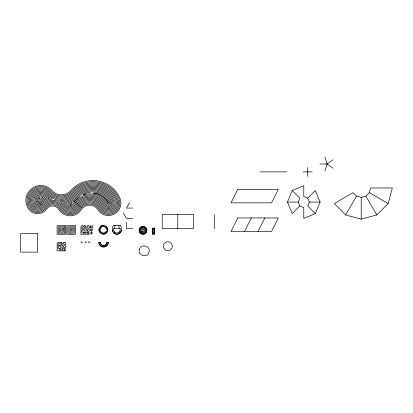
<?xml version="1.0" encoding="UTF-8"?>
<svg xmlns="http://www.w3.org/2000/svg" width="413" height="413" viewBox="0 0 413 413"><rect width="100%" height="100%" fill="white"/><g stroke="black" fill="none" stroke-linecap="round" stroke-linejoin="round"><path stroke-width="0.62" d="M369.341 192.67L370.6 187.967L392.35 187.967L388.179 203.542L376.775 214.946L361.199 219.117L345.624 214.946L334.22 203.542L353.058 192.67L356.502 196.108L361.199 197.368L365.897 196.108L369.341 192.67L388.179 203.542M324.917 170.843L327.142 164.007L324.917 157.167M299.859 205.999L292.239 213.619L287.453 202.071L292.239 190.522L303.787 185.736L303.787 196.511L307.716 198.142L309.342 202.071L307.716 205.999L315.336 213.619L303.787 218.405L303.787 207.631L299.859 205.999L298.227 202.071L299.859 198.142L292.239 190.522M315.336 213.619L320.121 202.071L315.336 190.522L307.716 198.142M85.46 241.424L85.011 242.328L86.446 242.328M244.537 231.461L251.295 217.95M258.048 231.461L264.805 217.95M129.574 202.597L126.419 208.059L132.728 208.059M345.624 214.946L356.502 196.108M100.638 227.016L100.018 227.826L99.497 227.522A4.507 4.507 0 0 0 106.585 232.963C108.433 230.965 108.165 227.522 105.651 225.875L105.346 226.396L104.406 226.009L104.561 225.426A4.507 4.507 0 0 0 100.214 226.592L101.144 227.522A3.185 3.185 0 0 0 100.323 230.599L99.631 230.784L99.631 228.766L99.192 228.647A4.352 4.352 0 0 0 99.631 231.951L100.638 231.368L101.144 232.029A3.185 3.185 0 0 0 105.651 232.029L106.585 232.963M105.651 232.029L106.156 231.368L106.776 231.724L107.297 229.778L106.585 229.778L106.471 228.952L107.163 228.766L106.776 227.826L106.156 228.183L105.651 227.522A3.185 3.185 0 0 0 102.574 226.701L102.388 226.009L103.4 225.875L103.4 225.426L101.221 226.009L101.804 227.016L101.144 227.522M100.214 232.963L101.144 232.029M105.651 227.522L106.585 226.592M113.725 232.963L114.659 232.029M319.951 164.007L327.142 164.007L332.955 159.779M260.02 171.885L287.05 171.885M303.24 171.885L312.249 171.885M287.453 202.071L298.227 202.071M309.342 202.071L320.121 202.071M132.728 218.369L126.419 218.369L123.265 212.907M152.505 228.523L154.586 228.523M132.728 228.673L126.419 228.673L126.419 222.364M152.505 229.499L154.586 229.499M152.505 230.217L154.586 230.217M152.505 231.192L154.586 231.192M152.505 232.173L154.586 232.173M152.505 232.891L154.586 232.891M152.505 233.866L154.586 233.866M82.76 242.328L81.325 242.328L80.876 241.424M90.132 242.328L88.697 242.328L88.697 241.424M327.142 164.007L332.955 168.23M119.161 232.029L120.095 232.963M108.423 203.031L106.126 200.078A22.245 22.245 0 0 0 96.9 193.929L93.348 193.016L95.46 193.155A17.067 17.067 0 0 1 107.122 200.511L108.454 203.015M365.897 196.108L376.775 214.946M361.199 197.368L361.199 219.117M307.747 167.379L307.747 176.387M214.29 214.61L214.29 228.673M177.791 214.61L177.791 228.673M118.505 225.271A4.507 2.251 -90 0 1 119.161 228.456M114.659 228.456A4.507 2.251 -90 0 1 115.32 225.271M121.262 229.778A4.352 4.352 0 0 1 116.91 234.125A4.352 4.352 0 0 1 112.558 229.778M108.443 242.328L108.283 243.541A4.879 4.879 0 0 1 98.852 243.541L98.692 242.328L100.085 242.317L100.199 243.18A3.485 3.485 0 0 0 106.931 243.18L107.05 242.317L108.443 242.328M139.32 249.493C137.41 255.678 147.611 258.409 149.052 252.1C150.962 245.916 140.761 243.18 139.32 249.493M102.156 233.541L102.083 233.81L101.474 233.557L102.156 233.541M62.508 248.636L61.945 250.324L62.508 250.887L60.257 250.887L60.257 248.636L60.819 249.199L62.508 248.636M86.281 232.029L85.718 233.717L86.281 234.279L84.03 234.279L84.03 232.029L84.593 232.591L86.281 232.029M90.71 226.845L90.333 227.976L91.459 227.599L92.584 227.976L92.213 226.845L92.584 225.72L91.459 226.097L90.333 225.72L90.71 226.845M91.459 232.029L91.087 232.777L90.333 233.154L91.087 233.531L91.459 234.279L91.836 233.531L92.584 233.154L91.836 232.777L91.459 232.029M237.78 189.34L231.022 202.855L271.563 202.855L278.321 189.34L237.78 189.34M237.78 217.95L231.022 231.461L271.563 231.461L278.321 217.95L237.78 217.95M38.874 198.947L38.677 199.288L40.03 198.137L38.874 198.947M71.625 203.779L71.526 203.908A1.869 1.869 0 0 1 70.133 204.528L69.849 204.507L71.625 203.779M74.691 201.59L72.368 204.662A2.999 2.999 0 0 1 67.902 204.662L67.742 204.084A22.617 22.617 0 0 0 76.142 199.541L80.736 195.06A19.328 19.328 0 0 1 108.996 199.252L110.689 202.618A2.287 2.287 0 0 1 106.864 204.683L104.443 201.59A19.984 19.984 0 0 0 74.691 201.59M75.533 202.344L73.209 205.421A4.13 4.13 0 0 1 67.061 205.421L65.636 203.387L67.427 203A21.486 21.486 0 0 0 75.403 198.684L80.024 194.187A20.459 20.459 0 0 1 109.935 198.617L111.804 202.422A3.423 3.423 0 0 1 106.084 205.504L103.601 202.344A18.853 18.853 0 0 0 75.533 202.344M76.374 203.098L74.051 206.175A5.261 5.261 0 0 1 66.219 206.175L63.437 202.587L64.294 202.525A20.356 20.356 0 0 0 74.67 197.827L79.306 193.31A21.59 21.59 0 0 1 110.87 197.987L112.925 202.22A4.558 4.558 0 0 1 105.305 206.33L102.76 203.098A17.723 17.723 0 0 0 76.374 203.098M77.216 203.852L74.892 206.928A6.391 6.391 0 0 1 65.378 206.928L63.664 204.487L60.453 201.534L61.418 201.601A19.23 19.23 0 0 0 73.937 196.97L78.594 192.437A22.72 22.72 0 0 1 111.809 197.357L114.04 202.024A5.694 5.694 0 0 1 104.525 207.156L101.918 203.852A16.592 16.592 0 0 0 77.216 203.852M78.057 204.605L75.734 207.682A7.522 7.522 0 0 1 64.536 207.682L62.776 205.184A12.88 12.88 0 0 0 43.473 204.074L41.527 206.423A5.41 5.41 0 0 1 33.758 206.423L32.142 203.671A9.262 9.262 0 0 1 46.039 192.783L49.632 196.113A18.1 18.1 0 0 0 73.199 196.113L77.876 191.56A23.851 23.851 0 0 1 112.749 196.727L115.16 201.828A6.83 6.83 0 0 1 103.746 207.982L101.077 204.605A15.462 15.462 0 0 0 78.057 204.605M78.898 205.364L76.575 208.436A8.652 8.652 0 0 1 63.695 208.436L61.888 205.881A11.75 11.75 0 0 0 44.279 204.869L42.338 207.207A6.541 6.541 0 0 1 32.947 207.207L31.078 204.068A10.397 10.397 0 0 1 46.679 191.844L50.371 195.256A16.969 16.969 0 0 0 72.466 195.256L77.164 190.682A24.981 24.981 0 0 1 113.683 196.098L115.661 199.639L116.275 201.627A7.961 7.961 0 0 1 102.966 208.802L100.235 205.364A14.331 14.331 0 0 0 78.898 205.364M79.74 206.118L77.417 209.19A9.778 9.778 0 0 1 62.853 209.19L60.995 206.577A10.619 10.619 0 0 0 45.084 205.664L43.148 207.997A7.671 7.671 0 0 1 32.131 207.997L30.015 204.466A11.533 11.533 0 0 1 47.319 190.904L51.104 194.399A15.844 15.844 0 0 0 71.733 194.399L76.451 189.81A26.112 26.112 0 0 1 114.623 195.468L116.698 199.19L117.395 201.43A9.096 9.096 0 0 1 102.187 209.628L99.394 206.118A13.206 13.206 0 0 0 79.74 206.118M80.581 206.872L78.258 209.949A10.908 10.908 0 0 1 62.012 209.949L60.107 207.274A9.489 9.489 0 0 0 45.884 206.459L43.964 208.782A8.802 8.802 0 0 1 31.321 208.782L28.951 204.863A12.669 12.669 0 0 1 47.954 189.97L51.837 193.542A14.713 14.713 0 0 0 70.995 193.542L75.734 188.932A27.237 27.237 0 0 1 115.557 194.833L117.741 198.746L118.51 201.229A10.232 10.232 0 0 1 101.407 210.454L98.552 206.872A12.075 12.075 0 0 0 80.581 206.872M81.423 207.625L79.1 210.702A12.039 12.039 0 0 1 61.17 210.702L59.219 207.971A8.358 8.358 0 0 0 46.69 207.254L44.774 209.567A9.933 9.933 0 0 1 30.51 209.567L29.514 208.364A13.81 13.81 0 0 1 48.6 189.02L52.575 192.685A13.583 13.583 0 0 0 70.262 192.685L75.021 188.06A28.363 28.363 0 0 1 118.784 198.297A11.373 11.373 0 0 1 100.622 211.286L97.716 207.625A10.944 10.944 0 0 0 81.423 207.625M38.037 201.802L37.722 202.189L37.459 201.689A3.588 3.588 0 0 1 42.844 197.471L39.452 200.104L38.037 201.802M38.905 202.52L38.285 203.279A0.893 0.893 0 0 1 37.108 203.372L36.396 202.086A4.724 4.724 0 0 1 43.484 196.531L44.743 197.651L42.503 198.983L38.905 202.52M39.772 203.242L39.096 204.063A2.024 2.024 0 0 1 36.189 204.063L35.332 202.484A5.859 5.859 0 0 1 44.124 195.597L46.757 198.018L43.158 199.902L39.772 203.242M40.639 203.96L39.906 204.853A3.154 3.154 0 0 1 35.379 204.853L34.269 202.881A6.995 6.995 0 0 1 44.759 194.657L49.028 198.467L48.419 198.586A15.142 15.142 0 0 0 41.868 202.489L40.639 203.96M41.507 204.678L40.717 205.638A4.28 4.28 0 0 1 34.568 205.638L33.205 203.279A8.131 8.131 0 0 1 45.399 193.718L48.899 196.97L52.167 199.174L51.067 199.205A14.011 14.011 0 0 0 42.668 203.284L41.507 204.678M58.228 242.328L57.102 243.453L57.102 244.579L58.228 244.579L59.353 243.453L59.353 242.328L58.228 242.328M82.001 225.72L80.876 226.845L80.876 227.976L82.001 227.976L83.127 226.845L83.127 225.72L82.001 225.72M64.082 250.211L63.406 250.887L65.662 250.887L64.986 250.211L64.986 249.307L65.662 248.636L63.406 248.636L64.082 249.307L64.082 250.211M87.855 233.603L87.179 234.279L89.435 234.279L88.759 233.603L88.759 232.705L89.435 232.029L87.179 232.029L87.855 232.705L87.855 233.603M92.352 229.313L91.459 230L92.254 230.795A1.125 1.125 0 0 1 90.628 230.764A1.125 1.125 0 0 1 90.736 229.138A1.125 1.125 0 0 1 92.352 229.313M83.942 194.229L82.946 194.91L86.038 194.115A21.115 21.115 0 0 1 105.284 200.832L107.643 203.857A1.151 1.151 0 0 0 109.569 202.814L108.056 199.882A18.198 18.198 0 0 0 83.942 194.229M105.346 233.154L103.4 233.675L103.4 234.125L105.573 233.541L105.346 233.154M99.6 242.286L98.991 242.286A4.574 4.574 0 0 0 103.565 246.855A4.574 4.574 0 0 0 108.144 242.286L106.812 242.286A3.242 3.242 0 0 1 103.565 245.523A3.242 3.242 0 0 1 100.323 242.286L99.6 242.286M193.356 214.61L162.232 214.61L162.232 228.673L193.356 228.673L193.356 214.61M120.095 225.271L113.725 225.271A4.507 4.507 0 0 0 112.408 228.456L121.417 228.456A4.507 4.507 0 0 0 120.095 225.271M65.662 225.72L57.102 225.72L57.102 234.279L65.662 234.279L65.662 225.72M75.347 225.72L66.787 225.72L66.787 234.279L75.347 234.279L75.347 225.72M85.155 225.72L84.03 225.72L84.03 226.845A1.125 1.125 0 0 0 85.155 227.976A1.125 1.125 0 0 0 86.281 226.845L85.155 226.845L85.155 225.72M88.305 225.72L87.179 225.72L87.179 226.845A1.125 1.125 0 0 0 88.305 227.976L89.435 227.976L89.435 226.845A1.125 1.125 0 0 0 88.305 225.72M64.536 226.845L58.228 226.845L58.228 233.154L64.536 233.154L64.536 226.845M74.221 226.845L67.913 226.845L67.913 233.154L74.221 233.154L74.221 226.845M63.406 227.976L59.353 227.976L59.353 232.029L63.406 232.029L63.406 227.976M73.091 227.976L69.038 227.976L69.038 232.029L73.091 232.029L73.091 227.976M154.586 228.11L152.505 228.11L152.505 234.279L154.586 234.279L154.586 228.11M83.127 228.874L80.876 228.874L80.876 231.125L82.001 231.125L82.001 230L83.127 230L83.127 228.874M86.281 228.874L84.03 228.874L84.03 230A1.125 1.125 0 0 0 85.155 231.125A1.125 1.125 0 0 0 86.281 230L86.281 228.874M62.28 229.101L60.479 229.101L60.479 230.903L62.28 230.903L62.28 229.101M71.965 229.101L70.164 229.101L70.164 230.903L71.965 230.903L71.965 229.101M113.725 229.778L112.408 229.778A4.507 4.507 0 0 0 116.91 234.279A4.507 4.507 0 0 0 121.417 229.778L120.095 229.778A3.185 3.185 0 0 1 116.91 232.963A3.185 3.185 0 0 1 113.725 229.778M83.127 232.029L80.876 232.029L80.876 234.279L83.127 234.279L83.127 232.029M37.65 233.675L20.65 233.675L20.65 252.121L37.65 252.121L37.65 233.675M61.382 242.328L60.257 242.328L60.257 243.453A1.125 1.125 0 0 0 61.382 244.579A1.125 1.125 0 0 0 62.508 243.453L61.382 243.453L61.382 242.328M64.536 242.328L63.406 242.328L63.406 243.453A1.125 1.125 0 0 0 64.536 244.579L65.662 244.579L65.662 243.453A1.125 1.125 0 0 0 64.536 242.328M59.353 245.482L57.102 245.482L57.102 247.733L58.228 247.733L58.228 246.607L59.353 246.607L59.353 245.482M62.508 245.482L60.257 245.482L60.257 246.607A1.125 1.125 0 0 0 61.382 247.733A1.125 1.125 0 0 0 62.508 246.607L62.508 245.482M59.353 248.636L57.102 248.636L57.102 250.887L59.353 250.887L59.353 248.636M87.742 230.975A1.125 1.125 0 0 0 89.435 230A1.125 1.125 0 0 0 87.742 229.024A1.125 1.125 0 0 0 87.742 230.975M63.974 247.583A1.125 1.125 0 0 0 65.662 246.607A1.125 1.125 0 0 0 63.974 245.632A1.125 1.125 0 0 0 63.974 247.583M58.997 209.696A13.17 13.17 0 0 0 81.268 209.696A9.814 9.814 0 0 1 97.866 209.696A12.504 12.504 0 0 0 114.37 214.022A12.504 12.504 0 0 0 119.822 197.853A29.499 29.499 0 0 0 70.778 190.584A12.457 12.457 0 0 1 52.053 190.584A14.94 14.94 0 0 0 31.605 188.679A14.94 14.94 0 0 0 28.574 208.988A11.058 11.058 0 0 0 46.71 208.988A7.228 7.228 0 0 1 58.997 209.696M142.464 231.223A1.022 1.022 0 0 0 143.992 230.34A1.022 1.022 0 0 0 142.464 229.458A1.022 1.022 0 0 0 142.464 231.223M141.582 231.734A1.972 1.972 0 0 0 144.875 230.852A1.972 1.972 0 0 0 142.464 228.435A1.972 1.972 0 0 0 141.582 231.734M141.582 232.751A2.788 2.788 0 0 0 145.763 230.34A2.788 2.788 0 0 0 141.582 227.924A2.788 2.788 0 0 0 141.582 232.751M141.267 233.293A3.412 3.412 0 0 0 146.388 230.34A3.412 3.412 0 0 0 141.267 227.382A3.412 3.412 0 0 0 141.267 233.293M141.07 233.634A3.805 3.805 0 0 0 146.78 230.34A3.805 3.805 0 0 0 141.07 227.042A3.805 3.805 0 0 0 141.07 233.634M141.003 233.753A3.939 3.939 0 0 0 146.914 230.34A3.939 3.939 0 0 0 141.003 226.928A3.939 3.939 0 0 0 141.003 233.753M165.572 250.082A4.497 4.497 0 0 0 172.319 246.184A4.497 4.497 0 0 0 165.572 242.292A4.497 4.497 0 0 0 165.572 250.082"/></g></svg>
